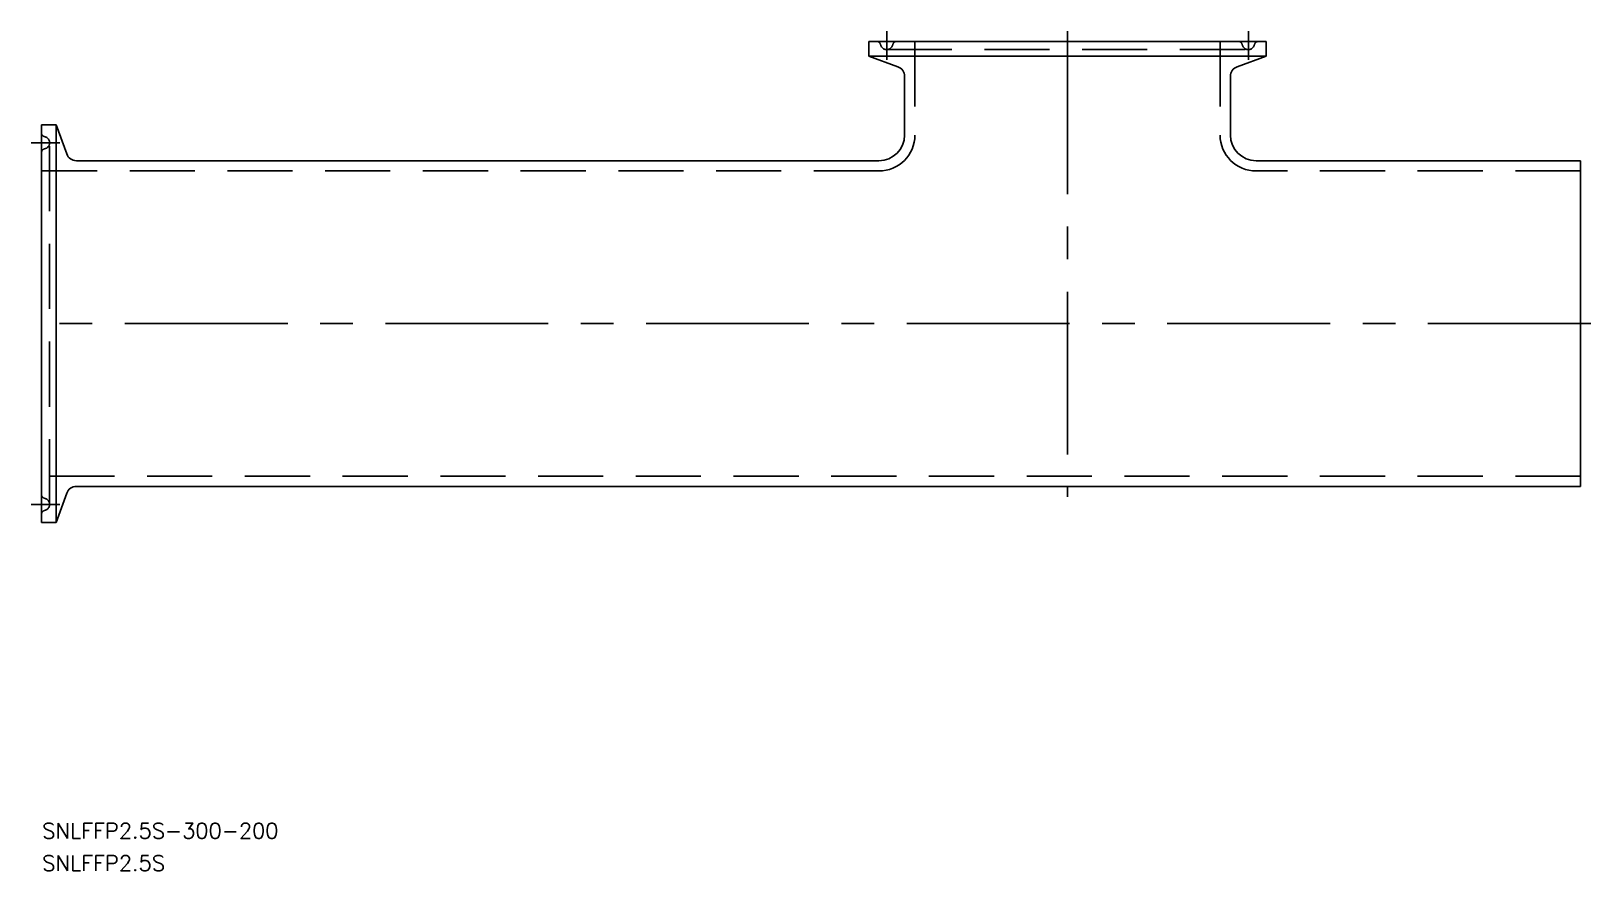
# Model space of a CAD drawing. Extents: x -302 to 2, y -107 to 57.
import ezdxf

# ---------------------------------------------------------------- set-up
doc = ezdxf.new("R2010")
doc.units = 0
doc.linetypes.add('CENTER', pattern=[50.8, 31.75, -6.35, 6.35, -6.35])
doc.linetypes.add('DASHED', pattern=[19.05, 12.7, -6.35])
doc.layers.get('0').update_dxf_attribs({"linetype": 'CONTINUOUS'})
doc.layers.add('CENTER', color=1, linetype='CENTER')
doc.styles.get("Standard").update_dxf_attribs({"font": 'txt.shx', "height": 3, "bigfont": 'bigfont.shx'})

msp = doc.modelspace()

# ---------------------------------------------------------------- linework, layer by layer
at = {"color": 7, "linetype": 'CONTINUOUS'}
for p, q in [((-61.25, 55), (-138.75, 55)), ((-138.75, 55), (-138.75, 52.15)), ((-61.25, 55), (-61.25, 52.15)), ((-61.25, 52.15), (-138.75, 52.15)), ((-138.75, 52.15), (-133.07, 50.08)), ((-61.25, 52.15), (-66.93, 50.08)), ((-131.75, 36.75), (-131.75, 48.2)), ((-68.25, 36.75), (-68.25, 48.2)), ((-300, -38.75), (-300, 38.75)), ((-300, 38.75), (-297.15, 38.75)), ((-297.15, 38.75), (-295.08, 33.07)), ((-297.15, 38.75), (-297.15, -38.75)), ((-293.2, 31.75), (-136.75, 31.75)), ((-63.25, 31.75), (0, 31.75)), ((0, -31.75), (0, 31.75)), ((-297.15, -38.75), (-295.08, -33.07)), ((-293.2, -31.75), (0, -31.75)), ((-300, -38.75), (-297.15, -38.75))]:
    msp.add_line(p, q, dxfattribs=at)
at = {"color": 3, "linetype": 'DASHED'}
for p, q in [((-129.75, 55), (-129.75, 36.75)), ((-70.25, 55), (-70.25, 36.75)), ((-135.25, 53.4), (-64.75, 53.4)), ((-298.4, -35.25), (-298.4, 35.25)), ((-136.75, 29.75), (-300, 29.75)), ((0, 29.75), (-63.25, 29.75)), ((0, -29.75), (-300, -29.75))]:
    msp.add_line(p, q, dxfattribs=at)
for centre, radius, start, end in [((-137.21, 54.2), 0.8, 11.537, 90), ((-133.29, 54.2), 0.8, 90, 168.463), ((-66.71, 54.2), 0.8, 11.537, 90), ((-62.79, 54.2), 0.8, 90, 168.463), ((-135.25, 54.6), 1.2, 191.537, 348.463), ((-64.75, 54.6), 1.2, 191.537, 348.463), ((-299.2, 37.21), 0.8, 180, 258.463), ((-136.75, 36.75), 7, 270, 0), ((-63.25, 36.75), 7, 180, 270), ((-299.2, 33.29), 0.8, 101.537, 180), ((-299.6, 35.25), 1.2, 281.537, 78.463), ((-299.2, -33.29), 0.8, 180, 258.463), ((-299.2, -37.21), 0.8, 101.537, 180), ((-299.6, -35.25), 1.2, 281.537, 78.463)]:
    msp.add_arc(centre, radius, start, end, dxfattribs=at)
at = {"color": 7, "linetype": 'CONTINUOUS'}
for centre, radius, start, end in [((-133.75, 48.2), 2, 0, 70), ((-66.25, 48.2), 2, 110, 180), ((-136.75, 36.75), 5, 270, 0), ((-63.25, 36.75), 5, 180, 270), ((-293.2, 33.75), 2, 200, 270), ((-293.2, -33.75), 2, 90, 160)]:
    msp.add_arc(centre, radius, start, end, dxfattribs=at)
at = {"layer": 'CENTER', "color": 1, "linetype": 'CENTER'}
for p, q in [((-135.25, 51.4), (-135.25, 57)), ((-100, 57), (-100, -33.75)), ((-64.75, 51.4), (-64.75, 57)), ((-296.4, 35.25), (-302, 35.25)), ((2, 0), (-302, 0)), ((-296.4, -35.25), (-302, -35.25))]:
    msp.add_line(p, q, dxfattribs=at)

# ---------------------------------------------------------------- texts
at = {"color": 7, "linetype": 'CONTINUOUS'}
for s, p in [('SNLFFP2.5S-300-200', (-299.83, -100.37)), ('SNLFFP2.5S', (-299.83, -106.68))]:
    msp.add_text(s, height=3, dxfattribs=at).set_placement(p)

doc.saveas('drawing.dxf')
